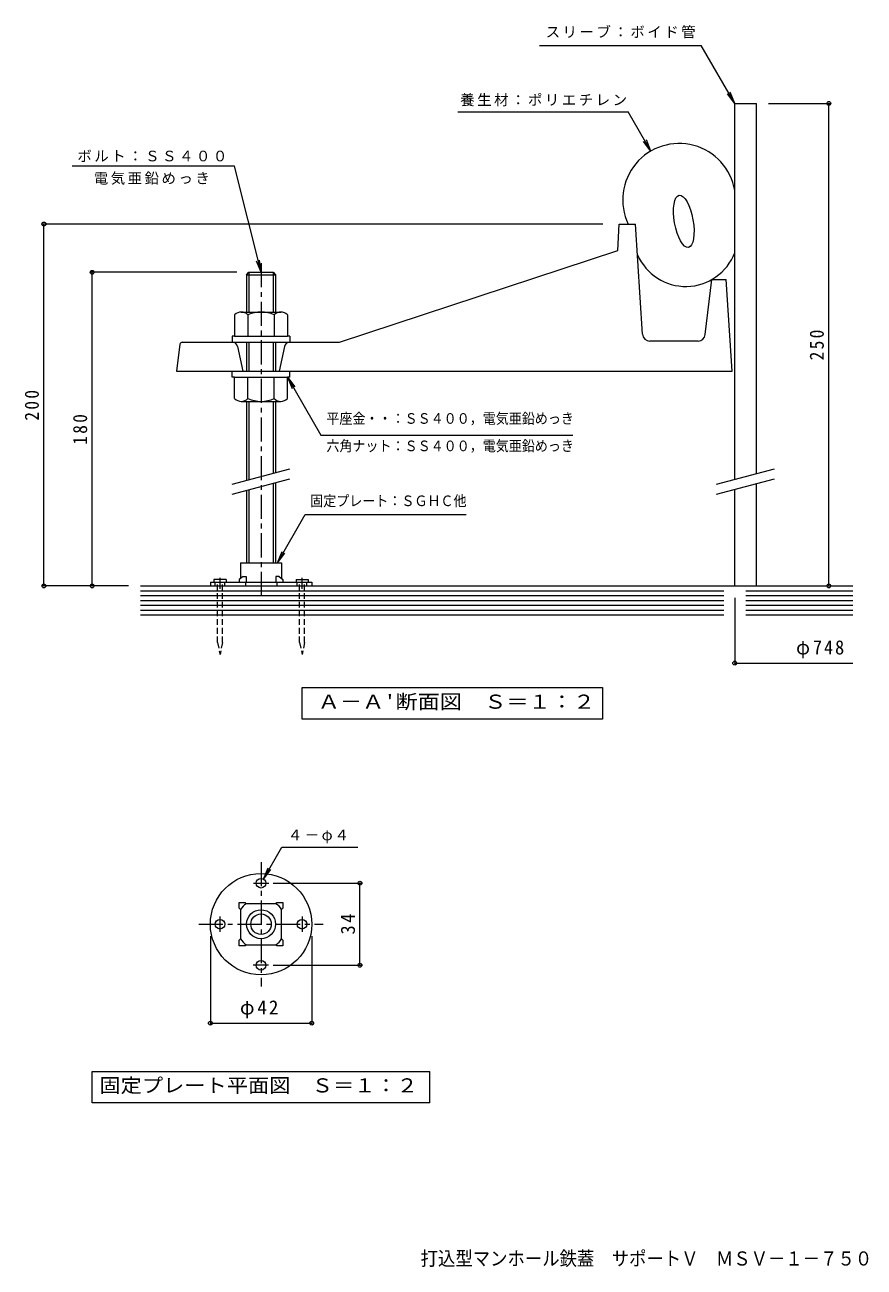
# Model space of a CAD drawing. Units: millimetres, scale not verified. Extents: x -334 to 329, y -273 to 242.
# Drawn here: x -334 to 14, y -273 to 242 of the extents above; entities that cross this region are included whole.
import ezdxf
from ezdxf.enums import TextEntityAlignment as Align

# ---------------------------------------------------------------- set-up
doc = ezdxf.new("R2010")
doc.units = ezdxf.units.MM
doc.header["$LTSCALE"] = 2
doc.header["$PDMODE"] = 32
doc.header["$PDSIZE"] = 1.6
doc.linetypes.add('CHAIN1', pattern=[8, 5, -1, 1, -1])
doc.linetypes.add('DASHED1', pattern=[1.8, 1.2, -0.6])
for name, color, linetype, lineweight in [('1-0', 4, 'Continuous', 9), ('1-1', 2, 'CHAIN1', 9), ('1-3', 4, 'Continuous', 9), ('1-4', 7, 'Continuous', 9), ('1-8', 3, 'Continuous', 9), ('1-9', 2, 'CHAIN1', 9), ('1-A', 2, 'Continuous', 9)]:
    doc.layers.add(name, color=color, linetype=linetype, lineweight=lineweight)
doc.layers.add('1-5', color=4, linetype='Continuous')
doc.styles.add('ＭＳ ゴシック', font='')
doc.styles.get('ＭＳ ゴシック').set_extended_font_data('MS Gothic')

msp = doc.modelspace()

# ---------------------------------------------------------------- linework, layer by layer
at = {"layer": '1-0', "color": 2}
for p, q in [((-87.488, 159.676), (-80.604, 159.676)), ((-77.718, 113.987), (-80.604, 159.676)), ((-51.729, 113.825), (-49.041, 136.676)), ((-49.041, 136.676), (-43.041, 136.676)), ((-40.541, 98.676), (-43.041, 136.676)), ((-269.498, 109.824), (-270.871, 98.676)), ((-268.509, 110.676), (-203.371, 110.676)), ((-245.652, 108.924), (-243.371, 98.676)), ((-226.09, 108.924), (-228.371, 98.676)), ((-54.708, 111.176), (-74.724, 111.176)), ((-270.871, 98.676), (-40.541, 98.676))]:
    msp.add_line(p, q, dxfattribs=at)
at = {"layer": '1-0'}
for p, q in [((-256.871, 11.276), (-256.871, 9.676)), ((-254.871, 9.676), (-254.871, 11.276)), ((-250.871, 9.676), (-250.871, 11.276)), ((-242.371, 11.276), (-242.371, 9.676)), ((-229.371, 11.276), (-229.371, 9.676)), ((-220.871, 9.676), (-220.871, 11.276)), ((-216.871, 9.676), (-216.871, 11.276)), ((-256.871, 9.676), (-214.871, 9.676))]:
    msp.add_line(p, q, dxfattribs=at)
at = {"layer": '1-0', "linetype": 'CHAIN1'}
for p, q in [((-252.871, 8.438), (-252.871, 13.008)), ((-218.871, 8.438), (-218.871, 13.008)), ((-239.013, -113.555), (-232.672, -113.555)), ((-252.871, -133.697), (-252.871, -127.356)), ((-218.871, -127.413), (-218.871, -133.753)), ((-232.728, -147.555), (-239.069, -147.555))]:
    msp.add_line(p, q, dxfattribs=at)
at = {"layer": '1-0', "color": 2}
msp.add_lwpolyline([(-203.371, 110.676), (-88.061, 148.676), (-87.488, 159.676)], dxfattribs=at)
at = {"layer": '1-0'}
msp.add_lwpolyline([(-256.871, 11.276), (-214.871, 11.276), (-214.871, 9.676)], dxfattribs=at)
for centre, radius in [((-235.871, -130.555), 21), ((-235.871, -113.555), 2), ((-252.871, -130.555), 2), ((-218.871, -130.555), 2), ((-235.871, -147.555), 2)]:
    msp.add_circle(centre, radius, dxfattribs=at)
at = {"layer": '1-0', "color": 2}
for centre, radius, start, end in [((-74.724, 114.176), 3, 183.61388, 270), ((-54.708, 114.176), 3, 270, 353.29025), ((-268.509, 109.676), 1, 90, 171.46907), ((-247.636, 108.676), 2, 7.125, 90), ((-224.105, 108.676), 2, 90, 172.875)]:
    msp.add_arc(centre, radius, start, end, dxfattribs=at)
at = {"layer": '1-1'}
msp.add_line((-235.871, 143.492), (-235.871, 5.846), dxfattribs=at)
at = {"layer": '1-3'}
for p, q in [((-39.541, 209.676), (-30.541, 209.676)), ((-39.541, 53.79), (-39.541, 209.676)), ((-30.541, 56.202), (-30.541, 209.676)), ((-30.541, 9.676), (-30.541, 52.061)), ((-39.541, 9.676), (-39.541, 49.649))]:
    msp.add_line(p, q, dxfattribs=at)
at = {"layer": '1-4'}
for p, q in [((-120.484, 233.676), (-53.397, 233.676)), ((-39.541, 209.676), (-53.397, 233.676)), ((-39.541, 209.676), (-42.584, 213.642)), ((-39.541, 209.676), (-41.454, 214.295)), ((-154.369, 206.176), (-83.642, 206.176)), ((-74.267, 189.937), (-83.642, 206.176)), ((-25.541, 209.676), (0.059, 209.676)), ((-0.541, 9.676), (-0.541, 209.676)), ((-74.267, 189.937), (-77.311, 193.904)), ((-74.267, 189.937), (-76.181, 194.557)), ((-94.237, 159.676), (-326.471, 159.676)), ((-325.871, 9.676), (-325.871, 159.676)), ((-235.871, 139.676), (-237.784, 144.295)), ((-235.871, 139.676), (-236.523, 144.633)), ((-245.871, 139.676), (-306.471, 139.676)), ((-305.871, 9.676), (-305.871, 139.676)), ((-224.921, 96.176), (-221.877, 92.209)), ((-224.921, 96.176), (-223.007, 91.556)), ((-229.071, 19.276), (-217.524, 39.276)), ((-217.524, 39.276), (-150.827, 39.276)), ((-229.071, 19.276), (-227.157, 23.895)), ((-229.071, 19.276), (-226.027, 23.242)), ((-290.871, 9.676), (-326.471, 9.676)), ((-39.541, 4.676), (-39.541, -22.924)), ((-39.541, -22.324), (9.459, -22.324)), ((-234.871, -111.823), (-232.957, -107.203)), ((-234.871, -111.823), (-231.827, -107.856)), ((-230.871, -113.555), (-194.271, -113.555)), ((-194.871, -147.555), (-194.871, -113.555)), ((-256.871, -135.555), (-256.871, -172.155)), ((-214.871, -135.555), (-214.871, -172.155)), ((-230.871, -147.555), (-194.271, -147.555)), ((-256.871, -171.555), (-214.871, -171.555))]:
    msp.add_line(p, q, dxfattribs=at)
at = {"layer": '1-4', "color": 2}
for p, q in [((-305.871, -204.555), (-305.871, -191.555)), ((-305.871, -191.555), (-165.871, -191.555)), ((-165.871, -204.555), (-165.871, -191.555)), ((-165.871, -204.555), (-305.871, -204.555))]:
    msp.add_line(p, q, dxfattribs=at)
at = {"layer": '1-4'}
for points in [[(-235.871, 139.676), (-246.908, 183.676), (-314.122, 183.676)], [(-224.921, 96.176), (-211.064, 72.176), (-106.586, 72.176)], [(-234.871, -111.823), (-227.21, -98.555), (-195.788, -98.555)]]:
    msp.add_lwpolyline(points, dxfattribs=at)
at = {"layer": '1-4', "color": 2}
msp.add_lwpolyline([(-218.896, -45.498), (-218.896, -32.498), (-94.345, -32.498), (-94.345, -45.498)], close=True, dxfattribs=at)
at = {"layer": '1-4'}
for p in [(-0.541, 209.676), (-325.871, 159.676), (-305.871, 139.676), (-325.871, 9.676), (-305.871, 9.676), (-0.541, 9.676), (-39.541, -22.324), (-194.871, -113.555), (-194.871, -147.555), (-256.871, -171.555), (-214.871, -171.555)]:
    msp.add_point(p, dxfattribs=at)
at = {"layer": '1-8'}
for p, q in [((-241.871, 138.676), (-240.871, 139.676)), ((-240.871, 139.676), (-240.871, 123.176)), ((-240.871, 139.676), (-230.871, 139.676)), ((-230.871, 139.676), (-230.871, 123.176)), ((-230.871, 139.676), (-229.871, 138.676)), ((-241.871, 138.676), (-229.871, 138.676)), ((-241.871, 138.676), (-241.871, 123.176)), ((-229.871, 138.676), (-229.871, 123.176)), ((-241.871, 110.676), (-241.871, 98.676)), ((-240.871, 110.676), (-240.871, 98.676)), ((-230.871, 110.676), (-230.871, 98.676)), ((-229.871, 110.676), (-229.871, 98.676)), ((-241.871, 86.176), (-241.871, 53.389)), ((-240.871, 86.176), (-240.871, 53.656)), ((-230.871, 86.176), (-230.871, 56.336)), ((-229.871, 86.176), (-229.871, 56.604)), ((-230.871, 52.195), (-230.871, 19.276)), ((-229.871, 52.463), (-229.871, 19.276)), ((-241.871, 49.247), (-241.871, 19.276)), ((-240.871, 49.515), (-240.871, 19.276)), ((-255.371, 12.276), (-255.371, 11.276)), ((-250.371, 12.276), (-255.371, 12.276)), ((-250.371, 12.276), (-250.371, 11.276)), ((-221.371, 12.276), (-216.371, 12.276)), ((-221.371, 12.276), (-221.371, 11.276)), ((-216.371, 12.276), (-216.371, 11.276))]:
    msp.add_line(p, q, dxfattribs=at)
at = {"layer": '1-8', "color": 4}
for p, q in [((-244.078, 123.176), (-227.663, 123.176)), ((-241.336, 122.05), (-241.336, 113.176)), ((-230.405, 122.05), (-230.405, 113.176)), ((-224.921, 122.05), (-224.921, 113.176)), ((-241.336, 87.302), (-241.336, 96.176)), ((-230.405, 87.302), (-230.405, 96.176)), ((-224.921, 87.302), (-224.921, 96.176)), ((-244.078, 86.176), (-227.663, 86.176))]:
    msp.add_line(p, q, dxfattribs=at)
at = {"layer": '1-8', "color": 6, "lineweight": 5}
for p, q in [((-247.871, 113.176), (-247.871, 110.676)), ((-246.821, 113.176), (-247.871, 113.176)), ((-223.871, 113.176), (-224.921, 113.176)), ((-223.871, 113.176), (-223.871, 110.676)), ((-247.871, 96.176), (-247.871, 98.676)), ((-223.871, 96.176), (-223.871, 98.676)), ((-246.821, 96.176), (-247.871, 96.176)), ((-223.871, 96.176), (-224.921, 96.176)), ((-285.871, 9.676), (9.459, 9.676)), ((-285.871, 7.676), (-44.103, 7.676)), ((-285.871, 5.676), (-44.103, 5.676)), ((-34.915, 7.676), (9.459, 7.676)), ((-34.915, 5.676), (9.459, 5.676)), ((-285.871, 3.676), (-44.103, 3.676)), ((-285.871, 1.676), (-44.103, 1.676)), ((-34.915, 3.676), (9.459, 3.676)), ((-34.915, 1.676), (9.459, 1.676)), ((-285.871, -0.324), (-44.103, -0.324)), ((-285.871, -2.324), (-44.103, -2.324)), ((-34.915, -0.324), (9.459, -0.324)), ((-34.915, -2.324), (9.459, -2.324))]:
    msp.add_line(p, q, dxfattribs=at)
at = {"layer": '1-8', "color": 7}
for p, q in [((-247.871, 51.781), (-223.871, 58.212)), ((-47.041, 51.781), (-23.041, 58.212)), ((-247.871, 47.64), (-223.871, 54.071)), ((-47.041, 47.64), (-23.041, 54.071))]:
    msp.add_line(p, q, dxfattribs=at)
at = {"layer": '1-8', "linetype": 'DASHED1'}
for p, q in [((-253.871, -13.724), (-253.871, 11.276)), ((-251.871, -13.724), (-251.871, 11.276)), ((-219.871, -13.724), (-219.871, 11.276)), ((-217.871, -13.724), (-217.871, 11.276)), ((-253.871, -13.724), (-252.871, -18.724)), ((-251.871, -13.724), (-252.871, -18.724)), ((-219.871, -13.724), (-218.871, -18.724)), ((-217.871, -13.724), (-218.871, -18.724))]:
    msp.add_line(p, q, dxfattribs=at)
at = {"layer": '1-8', "color": 4}
for points in [[(-246.821, 122.05), (-246.821, 113.176), (-224.921, 113.176)], [(-246.821, 87.302), (-246.821, 96.176), (-224.921, 96.176)]]:
    msp.add_lwpolyline(points, dxfattribs=at)
at = {"layer": '1-8', "color": 6, "lineweight": 5}
for centre, radius, start, end in [((-62.583, 169.7), 23.367, 9.55969, 205.40466), ((-59.836, 155.546), 21.74, 203.32503, 338.99352)]:
    msp.add_arc(centre, radius, start, end, dxfattribs=at)
at = {"layer": '1-8', "color": 4}
for centre, radius, start, end in [((-244.078, 119.273), 3.903, 45.3613, 134.63896), ((-235.871, 109.348), 13.828, 66.7198, 113.2803), ((-227.663, 119.273), 3.903, 45.3613, 134.63818), ((-244.078, 90.079), 3.903, 225.36104, 314.6387), ((-235.871, 100.004), 13.828, 246.7197, 293.2802), ((-227.663, 90.079), 3.903, 225.36182, 314.6387)]:
    msp.add_arc(centre, radius, start, end, dxfattribs=at)
at = {"layer": '1-8', "color": 6, "lineweight": 5}
msp.add_ellipse((-60.652, 160.776), major_axis=(-1.91, 10.829), ratio=0.3504, dxfattribs=at)
at = {"layer": '1-9'}
for p, q in [((-235.871, -104.769), (-235.871, -156.34)), ((-261.656, -130.555), (-210.085, -130.555))]:
    msp.add_line(p, q, dxfattribs=at)
at = {"layer": '1-A'}
for p, q in [((-244.371, 19.276), (-244.371, 12.684)), ((-244.371, 19.276), (-227.371, 19.276)), ((-227.371, 19.276), (-227.371, 12.684)), ((-243.32, 13.541), (-244.871, 12.276)), ((-244.871, 12.276), (-244.871, 11.276)), ((-228.421, 13.541), (-226.871, 12.276)), ((-226.871, 12.276), (-226.871, 11.276)), ((-241.976, -122.055), (-242.476, -121.555)), ((-229.765, -122.055), (-241.976, -122.055)), ((-229.765, -122.055), (-229.265, -121.555)), ((-244.371, -124.449), (-244.871, -123.949)), ((-244.371, -124.449), (-244.371, -136.66)), ((-227.371, -124.449), (-226.871, -123.949)), ((-227.371, -136.66), (-227.371, -124.449)), ((-244.371, -136.66), (-244.871, -137.16)), ((-227.371, -136.66), (-226.871, -137.16)), ((-241.976, -139.055), (-242.476, -139.555)), ((-241.976, -139.055), (-229.765, -139.055)), ((-229.765, -139.055), (-229.265, -139.555))]:
    msp.add_line(p, q, dxfattribs=at)
for points in [[(-243.32, 13.541), (-241.976, 13.541), (-241.976, 11.276)], [(-228.421, 13.541), (-229.765, 13.541), (-229.765, 11.276)], [(-244.871, -123.949), (-244.871, -121.555), (-242.476, -121.555)], [(-229.265, -121.555), (-226.871, -121.555), (-226.871, -123.949)], [(-242.476, -139.555), (-244.871, -139.555), (-244.871, -137.16)], [(-226.871, -137.16), (-226.871, -139.555), (-229.265, -139.555)]]:
    msp.add_lwpolyline(points, dxfattribs=at)
for radius in [6, 4.25]:
    msp.add_circle((-235.871, -130.555), radius, dxfattribs=at)
for centre, start, end in [((-238.371, -128.055), 121.00261, 148.99734), ((-233.371, -128.055), 31.00261, 58.99734), ((-238.371, -133.055), 211.00261, 238.99734), ((-233.371, -133.055), 301.00261, 328.99734)]:
    msp.add_arc(centre, 7, start, end, dxfattribs=at)

# ---------------------------------------------------------------- texts
at = {"layer": '1-4', "color": 6, "style": 'ＭＳ ゴシック', "width": 0.9}
for s, p in [('平座金・・', (-208.786, 75.568)), ('：ＳＳ４００，電気亜鉛めっき', (-181.786, 75.568)), ('六角ナット：ＳＳ４００，電気亜鉛めっき', (-208.786, 64.195)), ('固定プレート：ＳＧＨＣ他', (-215.497, 41.432))]:
    msp.add_text(s, height=4.399, dxfattribs=at).set_placement(p, align=Align.BOTTOM_LEFT)
at = {"layer": '1-4', "color": 2, "style": 'ＭＳ ゴシック'}
for s, width, p in [("Ａ－Ａ'断面図\u3000Ｓ＝１：２", 1.15, (-212.371, -42.998)), ('固定プレート平面図\u3000Ｓ＝１：２', 1.1, (-302.871, -202.055))]:
    msp.add_text(s, height=5.865, dxfattribs=dict(at, width=width)).set_placement(p, align=Align.BOTTOM_LEFT)
at = {"layer": '1-4', "char_height": 4.399, "attachment_point": 7, "style": 'ＭＳ ゴシック'}
for s, insert in [('\\T1.17;スリーブ：ボイド管', (-117.917, 236.609)), ('\\T1.17;養生材：ポリエチレン', (-153.343, 208.465)), ('\\T1.17;ボルト：ＳＳ４００', (-312.009, 185.406)), ('\\T1.17;電気亜鉛めっき', (-305.216, 175.947)), ('\\T1.17;４－φ４', (-224.793, -96.965))]:
    msp.add_mtext(s, dxfattribs=dict(at, insert=insert))
at = {"layer": '1-4', "color": 2, "char_height": 5.865, "attachment_point": 7, "rotation": 90, "style": 'ＭＳ ゴシック'}
for s, insert in [('\\T1.27;\\W0.9;250', (-2.541, 103.176)), ('\\T1.27;\\W0.9;200', (-327.871, 78.176)), ('\\T1.27;\\W0.9;180', (-307.871, 68.176)), ('\\T1.27;\\W0.95;34', (-196.871, -134.805))]:
    msp.add_mtext(s, dxfattribs=dict(at, insert=insert))
at = {"layer": '1-4', "color": 2, "char_height": 5.865, "attachment_point": 7, "style": 'ＭＳ ゴシック'}
for s, insert in [('\\T1.21;\\W0.95;φ748', (-14.103, -20.324)), ('\\T1.19;φ42', (-244.621, -169.555))]:
    msp.add_mtext(s, dxfattribs=dict(at, insert=insert))
at = {"layer": '1-5', "style": 'ＭＳ ゴシック', "width": 0.9}
msp.add_text('打込型マンホール鉄蓋\u3000サポートＶ\u3000ＭＳＶ－１－７５０\u3000Ｃ＝２００', height=5.865, dxfattribs=at).set_placement((-169.737, -273.802), align=Align.BOTTOM_LEFT)

doc.saveas('drawing.dxf')
